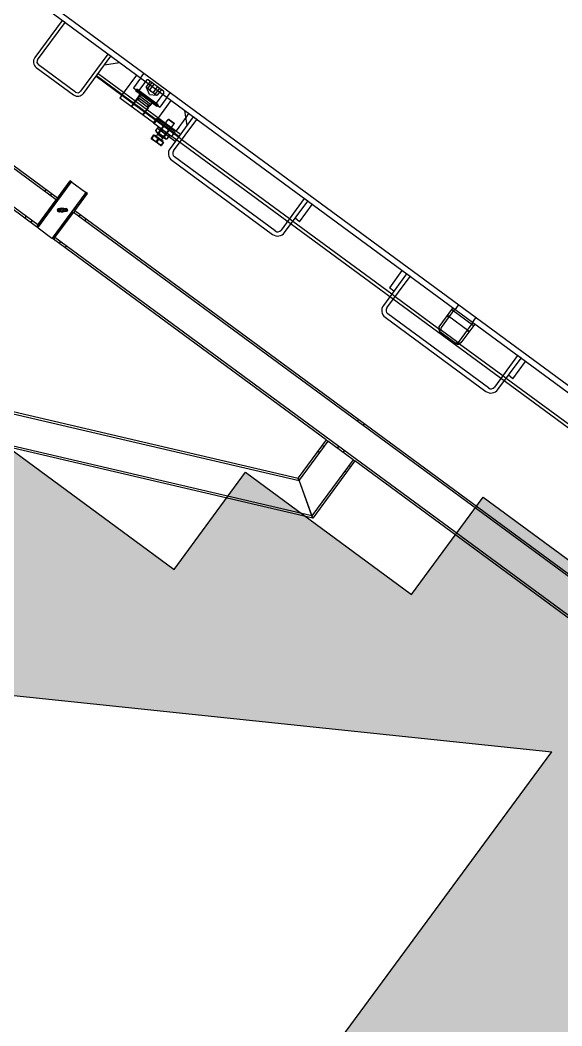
# Model space of a CAD drawing. Header units: millimetres. Extents: x 400392 to 401186, y 4543812 to 4544115.
# Drawn here: x 400767.317 to 400768.079, y 4544085.404 to 4544086.819 of the extents above; entities that cross this region are included whole.
import ezdxf

# ---------------------------------------------------------------- set-up
doc = ezdxf.new("R2010")
doc.units = ezdxf.units.MM
for name, color, linetype in [('görünüş prota', 4, 'Continuous'), ('kesit prota', 1, 'Continuous'), ('kesit tarama prota', 252, 'Continuous'), ('kiris prota', 6, 'Continuous')]:
    doc.layers.add(name, color=color, linetype=linetype)

# ---------------------------------------------------------------- blocks, each defined once
blk = doc.blocks.new('A$C750F51A7')
at = {"layer": 'görünüş prota', "color": 253, "lineweight": -2}
for p, q in [((277.82, -61.17), (130.87, -61.17)), ((130.87, -61.97), (277.82, -61.97)), ((134.37, -61.97), (134.37, -68.47)), ((134.87, -61.97), (134.37, -61.97)), ((134.87, -68.47), (134.87, -61.97)), ((142.87, -61.97), (142.37, -61.97)), ((142.37, -61.97), (142.37, -68.47)), ((142.87, -68.47), (142.87, -61.97)), ((142.87, -63.47), (144.37, -61.97)), ((147.37, -61.97), (147.37, -65.37)), ((148.07, -61.97), (148.07, -61.17)), ((148.07, -61.97), (148.07, -63.67)), ((148.92, -61.72), (148.92, -63.52)), ((149.12, -61.52), (151.72, -61.52)), ((149.46, -62.52), (149.46, -61.52)), ((149.75, -62.52), (149.75, -61.52)), ((150.12, -62.52), (150.12, -61.52)), ((150.71, -62.52), (150.71, -61.52)), ((151.08, -62.52), (151.08, -61.52)), ((151.37, -61.52), (151.37, -62.52)), ((151.92, -61.72), (151.92, -63.52)), ((152.67, -61.97), (152.67, -61.17)), ((152.67, -61.97), (152.67, -63.67)), ((153.37, -61.97), (153.37, -65.97)), ((155.77, -61.97), (157.27, -63.47)), ((156.47, -61.97), (156.47, -62.67)), ((157.27, -61.97), (157.27, -67.47)), ((157.87, -61.97), (157.27, -61.97)), ((157.87, -67.47), (157.87, -61.97)), ((177.27, -61.97), (176.67, -61.97)), ((176.67, -61.97), (176.67, -67.47)), ((177.27, -67.47), (177.27, -61.97)), ((178.07, -64.97), (178.07, -61.97)), ((193.74, -61.97), (193.74, -64.97)), ((194.54, -61.97), (194.54, -67.47)), ((195.14, -61.97), (194.54, -61.97)), ((195.14, -67.47), (195.14, -61.97)), ((202.64, -65.27), (202.64, -61.97)), ((202.64, -62.22), (202.94, -62.22)), ((206.44, -62.27), (202.64, -62.27)), ((202.94, -61.97), (202.94, -65.17)), ((203.04, -61.97), (203.04, -61.17)), ((206.04, -61.97), (206.04, -61.17)), ((206.14, -65.17), (206.14, -61.97)), ((206.14, -62.22), (206.44, -62.22)), ((206.44, -61.97), (206.44, -65.27)), ((214.54, -61.97), (213.94, -61.97)), ((213.94, -61.97), (213.94, -67.47)), ((214.54, -67.47), (214.54, -61.97)), ((215.34, -64.97), (215.34, -61.97)), ((148.07, -63.67), (152.67, -63.67)), ((152.27, -63.52), (148.57, -63.52)), ((148.57, -63.52), (148.57, -63.82)), ((149.37, -64.07), (149.26, -63.67)), ((149.37, -63.52), (149.37, -63.82)), ((149.42, -63.53), (149.42, -64.32)), ((150.42, -63.08), (149.52, -62.57)), ((150.42, -63.08), (151.31, -62.57)), ((151.37, -64.07), (151.47, -63.67)), ((151.42, -63.53), (151.42, -64.32)), ((151.47, -63.52), (151.47, -63.82)), ((152.27, -63.52), (152.27, -63.82)), ((156.47, -62.67), (156.47, -64.97)), ((206.44, -63.27), (202.64, -63.27)), ((202.64, -63.32), (202.94, -63.32)), ((206.14, -63.32), (206.44, -63.32)), ((142.87, -64.97), (157.27, -64.97)), ((152.27, -63.82), (148.57, -63.82)), ((149.37, -64.07), (151.37, -64.07)), ((149.37, -64.07), (149.37, -65.97)), ((149.42, -64.71), (149.42, -65.97)), ((149.57, -64.35), (149.43, -64.34)), ((149.57, -64.68), (149.43, -64.69)), ((151.3, -64.4), (149.53, -64.4)), ((149.53, -64.64), (151.3, -64.64)), ((149.62, -64.4), (149.62, -64.63)), ((151.21, -64.4), (151.21, -64.63)), ((151.26, -64.35), (151.4, -64.34)), ((151.26, -64.68), (151.4, -64.69)), ((151.37, -64.07), (151.37, -65.97)), ((151.42, -64.71), (151.42, -65.97)), ((154.76, -64.27), (154.67, -64.36)), ((155.67, -64.36), (154.67, -64.36)), ((154.67, -66.77), (154.67, -64.36)), ((154.76, -64.27), (155.57, -64.27)), ((155.57, -64.27), (155.67, -64.36)), ((155.67, -66.77), (155.67, -64.36)), ((178.07, -64.97), (177.27, -64.97)), ((194.54, -64.97), (193.74, -64.97)), ((215.34, -64.97), (214.54, -64.97)), ((157.27, -65.37), (142.87, -65.37)), ((142.87, -65.47), (147.37, -65.47)), ((147.37, -65.37), (147.37, -65.97)), ((147.37, -65.47), (156.47, -65.47)), ((153.27, -65.97), (147.37, -65.97)), ((153.27, -65.37), (153.27, -65.17)), ((156.47, -65.17), (153.27, -65.17)), ((153.27, -65.97), (153.27, -65.37)), ((153.27, -65.97), (156.47, -65.97)), ((153.37, -65.17), (153.37, -65.97)), ((154.4, -65.97), (154.18, -66.09)), ((154.18, -66.64), (154.18, -66.09)), ((154.18, -66.22), (156.15, -66.22)), ((154.75, -66.01), (154.67, -65.97)), ((154.67, -66.64), (154.67, -66.09)), ((154.75, -65.97), (154.75, -65.17)), ((154.75, -66.01), (155.58, -66.01)), ((154.75, -66.72), (154.75, -66.01)), ((155.58, -65.97), (155.58, -65.17)), ((155.58, -66.01), (155.67, -65.97)), ((155.58, -66.72), (155.58, -66.01)), ((155.66, -66.64), (155.66, -66.09)), ((155.93, -65.97), (156.15, -66.09)), ((156.15, -66.64), (156.15, -66.09)), ((156.15, -66.22), (157.27, -66.22)), ((156.47, -65.37), (156.47, -65.17)), ((156.47, -65.97), (156.47, -65.37)), ((156.47, -65.47), (157.27, -65.47)), ((252.22, -65.97), (156.47, -65.97)), ((157.27, -65.47), (157.87, -65.47)), ((157.87, -65.47), (176.67, -65.47)), ((176.67, -65.47), (177.27, -65.47)), ((177.27, -65.47), (194.54, -65.47)), ((194.54, -65.47), (195.14, -65.47)), ((195.14, -65.47), (202.72, -65.47)), ((203.14, -65.77), (202.64, -65.27)), ((202.72, -65.47), (203.24, -65.47)), ((205.94, -65.77), (203.14, -65.77)), ((205.84, -65.47), (203.24, -65.47)), ((205.84, -65.47), (206.36, -65.47)), ((206.44, -65.27), (205.94, -65.77)), ((206.36, -65.47), (213.94, -65.47)), ((213.94, -65.47), (214.54, -65.47)), ((214.54, -65.47), (231.42, -65.47)), ((154.4, -66.77), (154.18, -66.64)), ((154.29, -67.33), (155.11, -67.33)), ((154.29, -67.33), (154.29, -67.83)), ((154.32, -67.91), (154.31, -67.9)), ((154.32, -67.91), (154.7, -67.91)), ((154.35, -67.33), (154.35, -67.83)), ((154.4, -66.77), (155.93, -66.77)), ((155.94, -67.27), (154.4, -67.27)), ((154.4, -67.33), (154.4, -67.27)), ((154.75, -66.72), (154.67, -66.77)), ((154.67, -66.82), (154.67, -66.77)), ((155.67, -66.82), (154.67, -66.82)), ((154.71, -66.91), (154.67, -66.82)), ((154.7, -67.91), (155.55, -67.91)), ((155.62, -66.91), (154.71, -66.91)), ((154.71, -67.27), (154.71, -66.91)), ((155.58, -66.72), (154.75, -66.72)), ((155.11, -67.33), (155.99, -67.33)), ((155.11, -67.33), (155.11, -67.83)), ((155.22, -67.33), (155.22, -67.83)), ((155.55, -67.91), (156.01, -67.91)), ((155.58, -66.72), (155.67, -66.77)), ((155.62, -66.91), (155.67, -66.82)), ((155.62, -67.27), (155.62, -66.91)), ((155.67, -66.82), (155.67, -66.77)), ((155.93, -66.77), (156.15, -66.64)), ((155.94, -67.33), (155.94, -67.27)), ((155.99, -67.33), (155.99, -67.83)), ((155.99, -67.33), (156.04, -67.33)), ((156.01, -67.91), (156.02, -67.91)), ((156.02, -67.91), (156.02, -67.9)), ((156.04, -67.33), (156.04, -67.83)), ((141.87, -68.97), (135.37, -68.97)), ((176.07, -68.07), (158.47, -68.07)), ((158.47, -68.67), (176.07, -68.67)), ((213.34, -68.07), (195.74, -68.07)), ((195.74, -68.67), (213.34, -68.67)), ((135.37, -69.47), (141.87, -69.47)), ((148.67, -82.49), (148.67, -79.49)), ((148.97, -79.49), (148.67, -79.49)), ((148.87, -87.49), (148.87, -79.49)), ((148.92, -87.49), (148.92, -79.49)), ((148.97, -79.49), (151.37, -79.49)), ((151.67, -79.49), (151.37, -79.49)), ((151.42, -79.49), (151.42, -87.49)), ((151.47, -87.49), (151.47, -79.49)), ((151.67, -82.49), (151.67, -79.49)), ((148.67, -82.49), (112.37, -82.49)), ((148.67, -82.79), (112.37, -82.79)), ((146.67, -82.79), (146.67, -82.49)), ((147.67, -82.79), (147.67, -82.49)), ((148.67, -82.49), (148.67, -82.79)), ((148.67, -87.19), (148.67, -82.79)), ((149.66, -83.6), (149.79, -83.5)), ((150.26, -83.13), (149.79, -83.5)), ((149.84, -83.46), (150.13, -83.82)), ((150.02, -83.31), (150.31, -83.68)), ((150.07, -83.86), (150.54, -83.49)), ((150.2, -83.17), (150.49, -83.53)), ((150.26, -83.13), (150.51, -82.93)), ((150.47, -82.96), (150.75, -83.32)), ((150.48, -83.16), (150.57, -83.26)), ((150.79, -83.29), (150.54, -83.49)), ((150.72, -82.97), (150.81, -83.07)), ((151.67, -82.49), (151.67, -82.79)), ((256.77, -82.49), (151.67, -82.49)), ((256.77, -82.79), (151.67, -82.79)), ((151.67, -87.19), (151.67, -82.79)), ((152.67, -82.79), (152.67, -82.49)), ((153.67, -82.79), (153.67, -82.49)), ((201.27, -82.79), (201.27, -82.49)), ((202.27, -82.79), (202.27, -82.49)), ((149.64, -83.82), (149.73, -83.93)), ((149.7, -83.57), (149.98, -83.93)), ((149.76, -83.73), (149.85, -83.83)), ((150.07, -83.86), (149.94, -83.96)), ((148.67, -87.19), (112.37, -87.19)), ((148.67, -87.49), (112.37, -87.49)), ((146.67, -87.49), (146.67, -87.19)), ((147.67, -87.49), (147.67, -87.19)), ((148.67, -87.19), (148.67, -87.49)), ((148.97, -87.49), (148.67, -87.49)), ((148.97, -87.49), (151.37, -87.49)), ((151.67, -87.49), (151.37, -87.49)), ((256.77, -87.19), (151.67, -87.19)), ((151.67, -87.19), (151.67, -87.49)), ((199.29, -87.49), (151.67, -87.49)), ((152.67, -87.49), (152.67, -87.19)), ((153.67, -87.49), (153.67, -87.19)), ((199.29, -87.49), (199.29, -94.12)), ((199.29, -87.49), (199.59, -87.49)), ((199.59, -87.49), (199.59, -94.32)), ((203.99, -87.49), (199.59, -87.49)), ((201.27, -87.49), (201.27, -87.19)), ((202.27, -87.49), (202.27, -87.19)), ((203.99, -87.49), (203.99, -97.29)), ((203.99, -87.49), (204.29, -87.49)), ((256.77, -87.49), (204.29, -87.49)), ((204.29, -87.49), (204.29, -97.49)), ((199.59, -88.49), (199.29, -88.49)), ((204.29, -88.49), (203.99, -88.49)), ((199.59, -89.49), (199.29, -89.49)), ((204.29, -89.49), (203.99, -89.49)), ((199.34, -94.18), (86.77, -142.48)), ((199.63, -94.38), (86.83, -142.78)), ((199.29, -94.12), (199.59, -94.32)), ((199.63, -94.38), (199.34, -94.18)), ((203.99, -97.29), (199.59, -94.32)), ((199.63, -94.38), (203.99, -97.3)), ((203.99, -97.3), (87.71, -147.19)), ((204.29, -97.49), (87.77, -147.49)), ((203.99, -97.29), (204.29, -97.49)), ((204.29, -97.49), (203.99, -97.3))]:
    blk.add_line(p, q, dxfattribs=at)
for centre, radius, start, end in [((149.12, -61.72), 0.2, 90, 180), ((151.72, -61.72), 0.2, 0, 90), ((149.41, -63.53), 0.01, 0, 90), ((151.43, -63.53), 0.01, 90, 180), ((149.53, -64.52), 0.12, 90, 270), ((149.44, -64.32), 0.02, 180, 265), ((149.44, -64.71), 0.02, 95, 180), ((149.53, -64.52), 0.12, 270, 90), ((149.57, -64.4), 0.05, 0, 85), ((149.57, -64.63), 0.05, 275, 0), ((151.3, -64.52), 0.12, 90, 270), ((151.26, -64.4), 0.05, 95, 180), ((151.26, -64.63), 0.05, 180, 265), ((151.3, -64.52), 0.12, 270, 90), ((151.4, -64.32), 0.02, 275, 0), ((151.4, -64.71), 0.02, 0, 85), ((203.24, -65.17), 0.6, 180, 190.5842), ((203.24, -65.17), 0.6, 190.5842, 259.4158), ((203.24, -65.17), 0.3, 180, 270), ((203.24, -65.17), 0.6, 259.4158, 270), ((205.84, -65.17), 0.3, 270, 0), ((205.84, -65.17), 0.6, 270, 280.5842), ((205.84, -65.17), 0.6, 280.5842, 349.4158), ((205.84, -65.17), 0.6, 349.4158, 0), ((158.47, -67.47), 1.2, 180, 270), ((158.47, -67.47), 0.6, 180, 270), ((176.07, -67.47), 1.2, 270, 0), ((176.07, -67.47), 0.6, 270, 0), ((195.74, -67.47), 1.2, 180, 270), ((195.74, -67.47), 0.6, 180, 270), ((213.34, -67.47), 1.2, 270, 0), ((213.34, -67.47), 0.6, 270, 0), ((135.37, -68.47), 1, 180, 270), ((135.37, -68.47), 0.5, 180, 270), ((141.87, -68.47), 1, 270, 0), ((141.87, -68.47), 0.5, 270, 0), ((149.89, -83.63), 0.161, 128.2822, 218.2822), ((150.07, -83.48), 0.161, 128.2822, 218.2822), ((150.17, -83.49), 0.25, 151.3561, 285.2083), ((150.17, -83.49), 0.25, 105.2083, 151.3561), ((150.18, -83.4), 0.161, 38.2822, 128.2822), ((150.17, -83.49), 0.25, 331.3561, 105.2083), ((150.36, -83.26), 0.161, 38.2822, 128.2822), ((150.26, -83.51), 0.161, 308.2822, 38.2822), ((150.44, -83.36), 0.161, 308.2822, 38.2822), ((149.97, -83.73), 0.161, 218.2822, 308.2822), ((150.15, -83.59), 0.161, 218.2822, 308.2822), ((150.17, -83.49), 0.25, 285.2083, 331.3561)]:
    blk.add_arc(centre, radius, start, end, dxfattribs=at)
at = {"layer": 'görünüş prota', "color": 253, "lineweight": -2, "extrusion": (0, 0, -1)}
for centre, major_axis, start_param, end_param in [((150.61, -83.06), (-0.1, 0.126), 0, 1.570796), ((150.69, -83.17), (0.1, -0.126), 4.712389, 6.283185), ((149.76, -83.73), (-0.1, 0.126), 4.712389, 6.283185), ((149.85, -83.84), (0.1, -0.126), 0, 1.570796)]:
    blk.add_ellipse(centre, major_axis=major_axis, ratio=0.933813, start_param=start_param, end_param=end_param, dxfattribs=at)
at = {"layer": 'görünüş prota', "color": 253, "lineweight": -2}
for points, weights in [([(149.46, -62.52), (149.61, -62.66), (149.75, -62.52)], [1, 1.15470053838, 1]), ([(150.12, -62.52), (149.79, -62.66), (149.46, -62.52)], [1, 1.15470053838, 1]), ([(149.75, -62.52), (150.23, -62.66), (150.71, -62.52)], [1, 1.15470053838, 1]), ([(151.08, -62.52), (150.6, -62.66), (150.12, -62.52)], [1, 1.15470053838, 1]), ([(150.71, -62.52), (151.04, -62.66), (151.37, -62.52)], [1, 1.15470053838, 1]), ([(151.37, -62.52), (151.23, -62.66), (151.08, -62.52)], [1, 1.15470053838, 1]), ([(154.67, -66.09), (154.43, -65.95), (154.18, -66.09)], [1, 1.15470053838, 1]), ([(155.66, -66.09), (155.17, -65.95), (154.67, -66.09)], [1, 1.15470053838, 1]), ([(156.15, -66.09), (155.9, -65.95), (155.66, -66.09)], [1, 1.15470053838, 1]), ([(154.18, -66.64), (154.43, -66.78), (154.67, -66.64)], [1, 1.15470053838, 1]), ([(154.29, -67.83), (154.51, -67.91), (154.7, -67.91)], [1, 1.0379548493, 1]), ([(154.31, -67.9), (154.3, -67.9), (154.29, -67.83)], [1.00719819589, 1.03392865959, 1]), ([(154.32, -67.91), (154.32, -67.91), (154.31, -67.9)], [1, 1.00402618971, 1.00719819589]), ([(154.35, -67.83), (154.33, -67.91), (154.32, -67.91)], [1, 1.0379548493, 1]), ([(154.78, -67.91), (154.58, -67.91), (154.35, -67.83)], [1, 1.0379548493, 1]), ([(154.67, -66.64), (155.17, -66.78), (155.66, -66.64)], [1, 1.15470053838, 1]), ([(154.7, -67.91), (154.89, -67.91), (155.11, -67.83)], [1, 1.0379548493, 1]), ([(155.22, -67.83), (154.99, -67.91), (154.78, -67.91)], [1, 1.0379548493, 1]), ([(155.11, -67.83), (155.34, -67.91), (155.55, -67.91)], [1, 1.0379548493, 1]), ([(155.63, -67.91), (155.44, -67.91), (155.22, -67.83)], [1, 1.0379548493, 1]), ([(155.55, -67.91), (155.75, -67.91), (155.99, -67.83)], [1, 1.0379548493, 1]), ([(156.04, -67.83), (155.82, -67.91), (155.63, -67.91)], [1, 1.0379548493, 1]), ([(155.66, -66.64), (155.9, -66.78), (156.15, -66.64)], [1, 1.15470053838, 1]), ([(155.99, -67.83), (156, -67.91), (156.01, -67.91)], [1, 1.0379548493, 1]), ([(156.01, -67.91), (156.03, -67.91), (156.04, -67.83)], [1, 1.0379548493, 1])]:
    blk.add_rational_spline(points, weights, degree=2, dxfattribs=at)

msp = doc.modelspace()

# ---------------------------------------------------------------- hatches: boundary and pattern name
at = {"layer": 'kesit tarama prota'}
h = msp.add_hatch(color=256, dxfattribs=at)
h.dxf.hatch_style = 1
h.paths.add_polyline_path([(400769.29744, 4544081.37809), (400766.79467, 4544083.22079), (400768.71566, 4544085.82989), (400768.31312, 4544086.12627), (400768.20195, 4544085.9759), (400767.96842, 4544086.14784), (400767.86762, 4544086.01095), (400767.63409, 4544086.18289), (400767.5333, 4544086.04599), (400767.29977, 4544086.21793), (400767.19898, 4544086.08103), (400766.96545, 4544086.25297), (400766.86466, 4544086.11608), (400766.63112, 4544086.28802), (400766.53033, 4544086.15112), (400766.2968, 4544086.32306), (400766.19601, 4544086.18616), (400765.96248, 4544086.3581), (400765.86169, 4544086.22121), (400765.62815, 4544086.39315), (400765.52736, 4544086.25625), (400765.29383, 4544086.42819), (400765.19304, 4544086.29129), (400764.95951, 4544086.46323), (400764.85872, 4544086.32633), (400764.62518, 4544086.49827), (400764.52439, 4544086.36138), (400764.29086, 4544086.53332), (400764.19007, 4544086.39642), (400763.95654, 4544086.56836), (400763.85575, 4544086.43146), (400763.62222, 4544086.6034), (400763.52142, 4544086.46651), (400763.28789, 4544086.63845), (400763.1871, 4544086.50155), (400762.95357, 4544086.67349), (400762.85278, 4544086.53659), (400760.2514, 4544088.45189), (400760.15061, 4544088.31499), (400759.91708, 4544088.48693), (400759.81629, 4544088.35004), (400759.58275, 4544088.52198), (400759.48196, 4544088.38508), (400759.24843, 4544088.55702), (400759.14764, 4544088.42012), (400758.91411, 4544088.59206), (400758.81332, 4544088.45517), (400758.57978, 4544088.62711), (400758.47899, 4544088.49021), (400758.24546, 4544088.66215), (400758.14467, 4544088.52525), (400755.67246, 4544090.34545), (400757.03435, 4544092.19517), (400759.5596, 4544090.33592), (400762.16825, 4544090.02961), (400764.26986, 4544088.48227), (400764.56631, 4544088.88491), (400762.35525, 4544090.51284), (400759.7466, 4544090.81914), (400756.92816, 4544092.89426), (400755.77794, 4544091.33202), (400754.00248, 4544092.63922), (400753.29101, 4544091.67289), (400768.58597, 4544080.41176)])
h.paths.add_polyline_path([(400762.51636, 4544086.37076), (400768.06479, 4544085.78919), (400766.39204, 4544083.51724)], flags=16)

# ---------------------------------------------------------------- linework, layer by layer
at = {"layer": 'kesit prota', "color": 1}
msp.add_line((400766.39204, 4544083.51724), (400768.06479, 4544085.78919), dxfattribs=at)
for points in [[(400762.51636, 4544086.37076), (400768.06479, 4544085.78919)], [(400767.29977, 4544086.21793), (400767.5333, 4544086.04599), (400767.63409, 4544086.18289), (400767.86762, 4544086.01095), (400767.96842, 4544086.14784), (400768.20195, 4544085.9759), (400768.31312, 4544086.12627), (400768.71566, 4544085.82989), (400766.79467, 4544083.22079)]]:
    msp.add_lwpolyline(points, dxfattribs=at)

# ---------------------------------------------------------------- block references
at = {"layer": 'kiris prota', "color": 1, "xscale": 0.01, "yscale": 0.01, "zscale": 0.01, "rotation": 323.6371180962271}
msp.add_blockref('A$C750F51A7', (400766.6613, 4544088.11446), dxfattribs=at)

doc.saveas('drawing.dxf')
